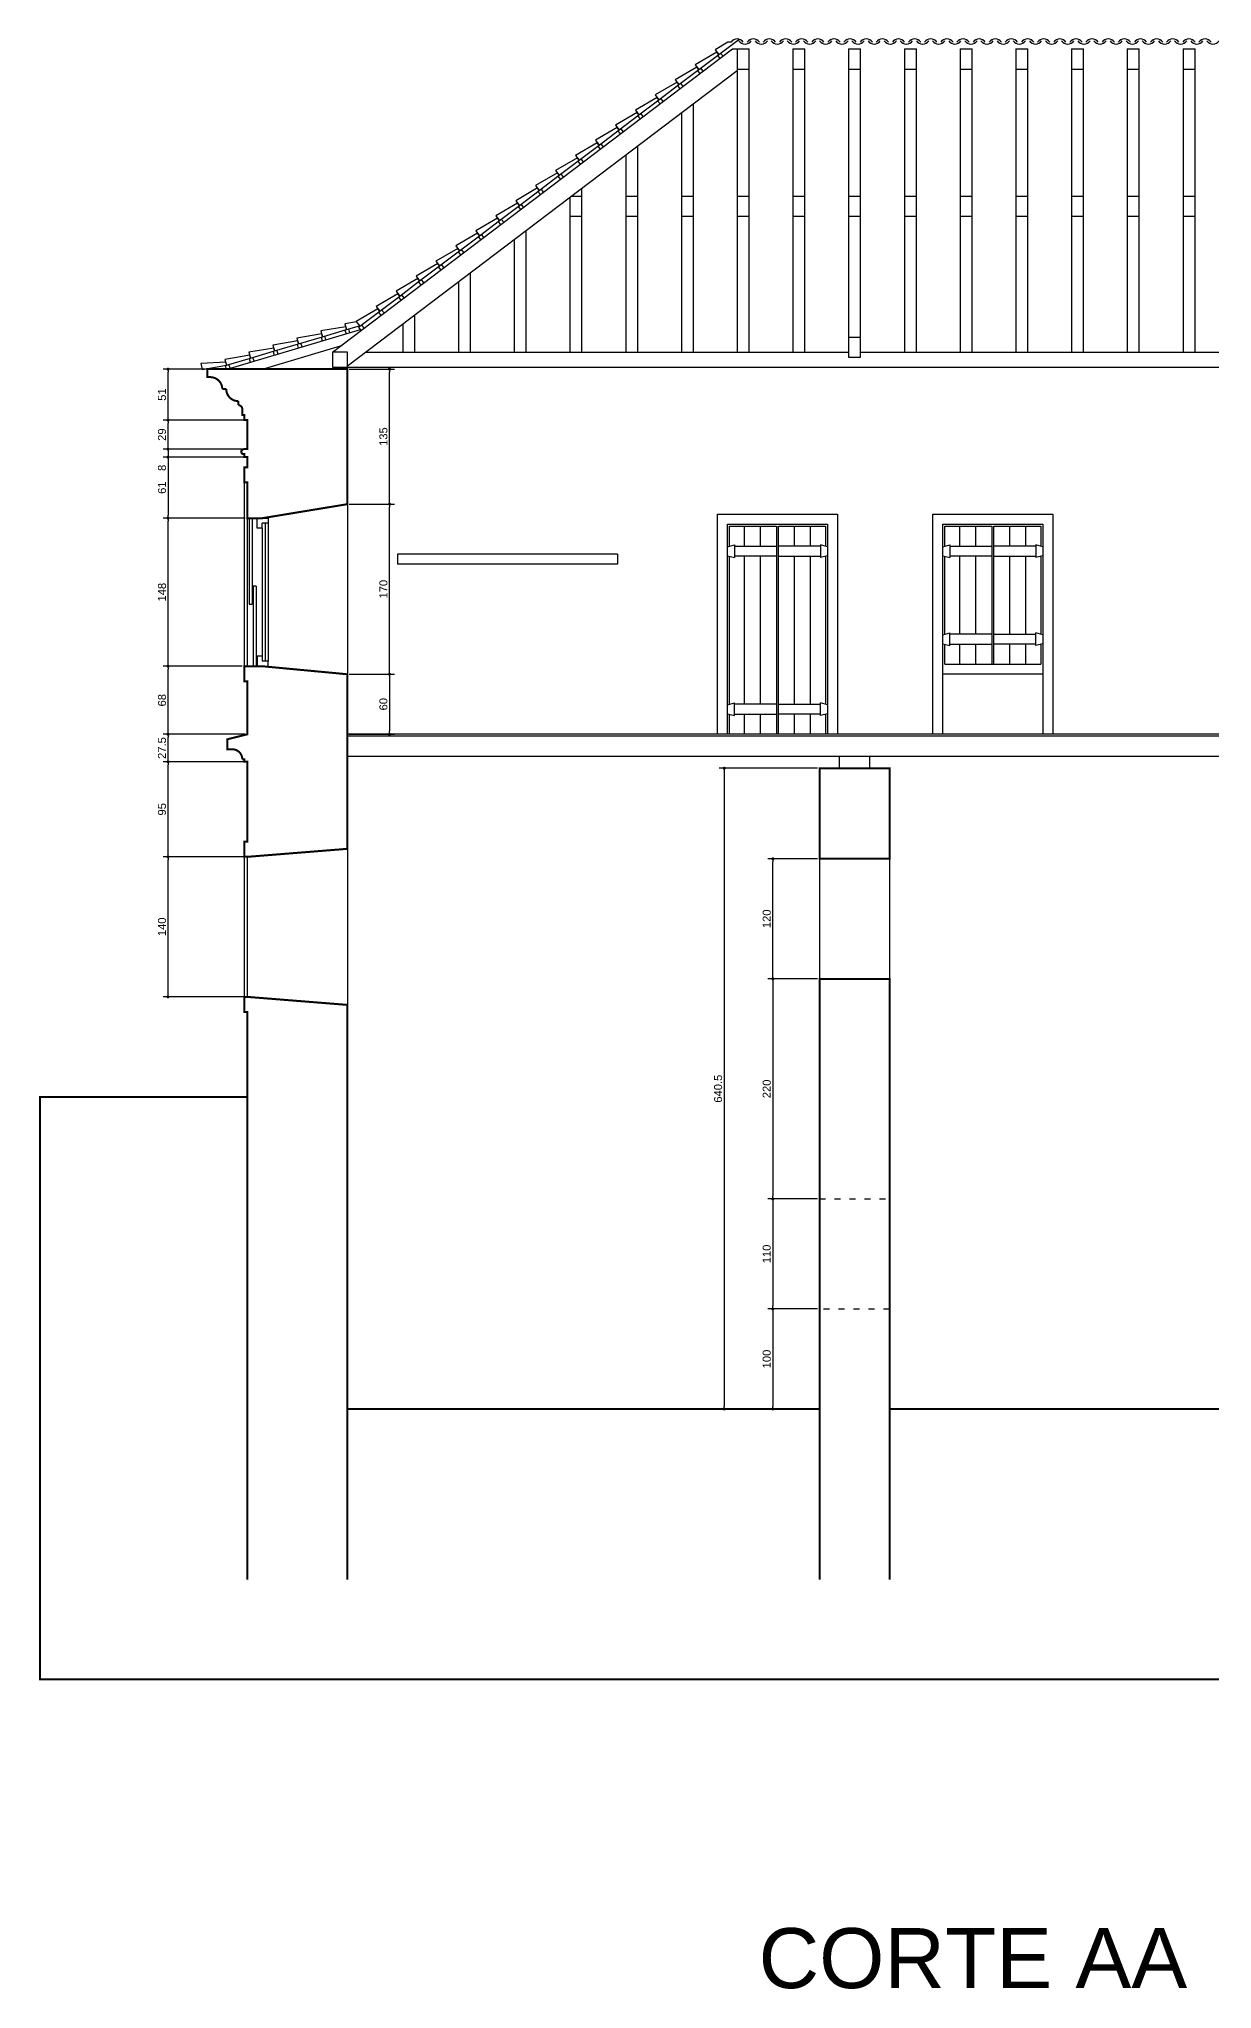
# Model space of a CAD drawing. Extents: x -6493 to 6606, y -1422 to 11651.
# Drawn here: x -6112 to -4940, y 5855 to 7804 of the extents above; entities that cross this region are included whole.
import ezdxf

# ---------------------------------------------------------------- set-up
doc = ezdxf.new("R2010")
doc.units = 0
doc.header["$PDMODE"] = 35
doc.linetypes.add('ACAD_ISO03W100', pattern=[30, 12, -18])
doc.layers.get('0').update_dxf_attribs({"linetype": 'CONTINUOUS'})
doc.layers.get('DEFPOINTS').update_dxf_attribs({"linetype": 'CONTINUOUS'})
for name, color, linetype in [('COTA', 7, 'CONTINUOUS'), ('PAREDE', 7, 'CONTINUOUS'), ('PAREDE_FINA', 7, 'CONTINUOUS')]:
    doc.layers.add(name, color=color, linetype=linetype)
doc.styles.add('TEXTO', font='ARIAL.TTF')
doc.dimstyles.new('COTA', dxfattribs={"dimtxt": 8, "dimasz": 3, "dimexe": 5, "dimexo": 2, "dimgap": 2, "dimtad": 1, "dimdec": 1, "dimdsep": 46, "dimtxsty": 'TEXTO', "dimblk1": 'DOT', "dimblk2": 'DOT', "dimsah": 1, "dimcen": 0, "dimclrd": 256, "dimclre": 256, "dimclrt": 256, "dimadec": 0, "dimazin": 0, "dimtfac": 1, "dimtdec": 4, "dimtmove": 0, "dimatfit": 3, "dimldrblk": 'DOT', "dimfxl": 1, "dimtolj": 1, "dimtzin": 0, "dimarcsym": 0})

# ---------------------------------------------------------------- blocks, each defined once
blk = doc.blocks.new('_DOT')
at = {"color": 0, "linetype": 'ByBlock'}
blk.add_line((-0.5, 0), (-1, 0), dxfattribs=at)
at = {"color": 0, "linetype": 'ByBlock', "const_width": 0.5}
blk.add_lwpolyline([(-0.25, 0, 1), (0.25, 0, 1)], format="xyb", close=True, dxfattribs=at)
blk = doc.blocks.new('*D301')
at = {"layer": 'COTA', "lineweight": -2}
for p, q in [((-5909, 7177.5), (-5988.2, 7177.5)), ((-5983.2, 7112.5), (-5983.2, 7174.5)), ((-5906, 7109.5), (-5988.2, 7109.5))]:
    blk.add_line(p, q, dxfattribs=at)
at = {"layer": 'DEFPOINTS', "color": 0}
for p in [(-5983.2, 7177.5), (-5907, 7177.5), (-5904, 7109.5)]:
    blk.add_point(p, dxfattribs=at)
at = {"layer": 'COTA', "lineweight": -2, "xscale": 3, "yscale": 3, "zscale": 3}
for p, rotation in [((-5983.2, 7177.5), 90), ((-5983.2, 7109.5), 270)]:
    blk.add_blockref('_DOT', p, dxfattribs=dict(at, rotation=rotation))
at = {"layer": 'COTA', "insert": (-5989.2, 7143.5), "char_height": 8, "attachment_point": 5, "rotation": 90, "style": 'TEXTO'}
blk.add_mtext('\\A1;68', dxfattribs=at)
blk = doc.blocks.new('*D298')
at = {"layer": 'COTA', "lineweight": -2}
for p, q in [((-5906, 6987), (-5988.2, 6987)), ((-5983.2, 6850), (-5983.2, 6984)), ((-5906, 6847), (-5988.2, 6847))]:
    blk.add_line(p, q, dxfattribs=at)
at = {"layer": 'DEFPOINTS', "color": 0}
for p in [(-5983.2, 6987), (-5904, 6987), (-5904, 6847)]:
    blk.add_point(p, dxfattribs=at)
at = {"layer": 'COTA', "lineweight": -2, "xscale": 3, "yscale": 3, "zscale": 3}
for p, rotation in [((-5983.2, 6987), 90), ((-5983.2, 6847), 270)]:
    blk.add_blockref('_DOT', p, dxfattribs=dict(at, rotation=rotation))
at = {"layer": 'COTA', "insert": (-5989.2, 6917), "char_height": 8, "attachment_point": 5, "rotation": 90, "style": 'TEXTO'}
blk.add_mtext('\\A1;140', dxfattribs=at)
blk = doc.blocks.new('*D300')
at = {"layer": 'COTA', "lineweight": -2}
for p, q in [((-5906, 7109.5), (-5988.2, 7109.5)), ((-5983.2, 7085), (-5983.2, 7106.5)), ((-5906, 7082), (-5988.2, 7082))]:
    blk.add_line(p, q, dxfattribs=at)
at = {"layer": 'DEFPOINTS', "color": 0}
for p in [(-5983.2, 7109.5), (-5904, 7109.5), (-5904, 7082)]:
    blk.add_point(p, dxfattribs=at)
at = {"layer": 'COTA', "lineweight": -2, "xscale": 3, "yscale": 3, "zscale": 3}
for p, rotation in [((-5983.2, 7109.5), 90), ((-5983.2, 7082), 270)]:
    blk.add_blockref('_DOT', p, dxfattribs=dict(at, rotation=rotation))
at = {"layer": 'COTA', "insert": (-5989.2, 7095.7), "char_height": 8, "attachment_point": 5, "rotation": 90, "style": 'TEXTO'}
blk.add_mtext('\\A1;27.5', dxfattribs=at)
blk = doc.blocks.new('*D299')
at = {"layer": 'COTA', "lineweight": -2}
for p, q in [((-5906, 7082), (-5988.2, 7082)), ((-5983.2, 6990), (-5983.2, 7079)), ((-5908, 6987), (-5988.2, 6987))]:
    blk.add_line(p, q, dxfattribs=at)
at = {"layer": 'DEFPOINTS', "color": 0}
for p in [(-5983.2, 7082), (-5904, 7082), (-5906, 6987)]:
    blk.add_point(p, dxfattribs=at)
at = {"layer": 'COTA', "lineweight": -2, "xscale": 3, "yscale": 3, "zscale": 3}
for p, rotation in [((-5983.2, 7082), 90), ((-5983.2, 6987), 270)]:
    blk.add_blockref('_DOT', p, dxfattribs=dict(at, rotation=rotation))
at = {"layer": 'COTA', "insert": (-5989.2, 7034.5), "char_height": 8, "attachment_point": 5, "rotation": 90, "style": 'TEXTO'}
blk.add_mtext('\\A1;95', dxfattribs=at)
blk = doc.blocks.new('*D303')
at = {"layer": 'COTA', "lineweight": -2}
for p, q in [((-5906, 7386.5), (-5988.2, 7386.5)), ((-5983.2, 7383.5), (-5983.2, 7328.5)), ((-5906, 7325.5), (-5988.2, 7325.5))]:
    blk.add_line(p, q, dxfattribs=at)
at = {"layer": 'DEFPOINTS', "color": 0}
for p in [(-5904, 7386.5), (-5983.2, 7325.5), (-5904, 7325.5)]:
    blk.add_point(p, dxfattribs=at)
at = {"layer": 'COTA', "lineweight": -2, "xscale": 3, "yscale": 3, "zscale": 3}
for p, rotation in [((-5983.2, 7386.5), 90), ((-5983.2, 7325.5), 270)]:
    blk.add_blockref('_DOT', p, dxfattribs=dict(at, rotation=rotation))
at = {"layer": 'COTA', "insert": (-5989.2, 7356), "char_height": 8, "attachment_point": 5, "rotation": 90, "style": 'TEXTO'}
blk.add_mtext('\\A1;61', dxfattribs=at)
blk = doc.blocks.new('*D302')
at = {"layer": 'COTA', "lineweight": -2}
for p, q in [((-5906, 7325.5), (-5988.2, 7325.5)), ((-5983.2, 7180.5), (-5983.2, 7322.5)), ((-5911, 7177.5), (-5988.2, 7177.5))]:
    blk.add_line(p, q, dxfattribs=at)
at = {"layer": 'DEFPOINTS', "color": 0}
for p in [(-5983.2, 7325.5), (-5904, 7325.5), (-5909, 7177.5)]:
    blk.add_point(p, dxfattribs=at)
at = {"layer": 'COTA', "lineweight": -2, "xscale": 3, "yscale": 3, "zscale": 3}
for p, rotation in [((-5983.2, 7325.5), 90), ((-5983.2, 7177.5), 270)]:
    blk.add_blockref('_DOT', p, dxfattribs=dict(at, rotation=rotation))
at = {"layer": 'COTA', "insert": (-5989.2, 7251.5), "char_height": 8, "attachment_point": 5, "rotation": 90, "style": 'TEXTO'}
blk.add_mtext('\\A1;148', dxfattribs=at)
blk = doc.blocks.new('*D306')
at = {"layer": 'COTA', "lineweight": -2}
for p, q in [((-5946, 7474.5), (-5988.2, 7474.5)), ((-5983.2, 7426.5), (-5983.2, 7471.5)), ((-5906, 7423.5), (-5988.2, 7423.5))]:
    blk.add_line(p, q, dxfattribs=at)
at = {"layer": 'DEFPOINTS', "color": 0}
for p in [(-5983.2, 7474.5), (-5944, 7474.5), (-5904, 7423.5)]:
    blk.add_point(p, dxfattribs=at)
at = {"layer": 'COTA', "lineweight": -2, "xscale": 3, "yscale": 3, "zscale": 3}
for p, rotation in [((-5983.2, 7474.5), 90), ((-5983.2, 7423.5), 270)]:
    blk.add_blockref('_DOT', p, dxfattribs=dict(at, rotation=rotation))
at = {"layer": 'COTA', "insert": (-5989.2, 7449), "char_height": 8, "attachment_point": 5, "rotation": 90, "style": 'TEXTO'}
blk.add_mtext('\\A1;51', dxfattribs=at)
blk = doc.blocks.new('*D305')
at = {"layer": 'COTA', "lineweight": -2}
for p, q in [((-5906, 7423.5), (-5988.2, 7423.5)), ((-5983.2, 7397.5), (-5983.2, 7420.5)), ((-5906, 7394.5), (-5988.2, 7394.5))]:
    blk.add_line(p, q, dxfattribs=at)
at = {"layer": 'DEFPOINTS', "color": 0}
for p in [(-5983.2, 7423.5), (-5904, 7423.5), (-5904, 7394.5)]:
    blk.add_point(p, dxfattribs=at)
at = {"layer": 'COTA', "lineweight": -2, "xscale": 3, "yscale": 3, "zscale": 3}
for p, rotation in [((-5983.2, 7423.5), 90), ((-5983.2, 7394.5), 270)]:
    blk.add_blockref('_DOT', p, dxfattribs=dict(at, rotation=rotation))
at = {"layer": 'COTA', "insert": (-5989.2, 7409), "char_height": 8, "attachment_point": 5, "rotation": 90, "style": 'TEXTO'}
blk.add_mtext('\\A1;29', dxfattribs=at)
blk = doc.blocks.new('*D304')
at = {"layer": 'COTA', "lineweight": -2}
for p, q in [((-5906, 7394.5), (-5988.2, 7394.5)), ((-5983.2, 7397.5), (-5983.2, 7400.5)), ((-5983.2, 7394.5), (-5983.2, 7386.5)), ((-5906, 7386.5), (-5988.2, 7386.5)), ((-5983.2, 7383.5), (-5983.2, 7371.2))]:
    blk.add_line(p, q, dxfattribs=at)
at = {"layer": 'DEFPOINTS', "color": 0}
for p in [(-5904, 7394.5), (-5983.2, 7386.5), (-5904, 7386.5)]:
    blk.add_point(p, dxfattribs=at)
at = {"layer": 'COTA', "lineweight": -2, "xscale": 3, "yscale": 3, "zscale": 3}
for p, rotation in [((-5983.2, 7394.5), 270), ((-5983.2, 7386.5), 90)]:
    blk.add_blockref('_DOT', p, dxfattribs=dict(at, rotation=rotation))
at = {"layer": 'COTA', "insert": (-5989.2, 7375.8), "char_height": 8, "attachment_point": 5, "rotation": 90, "style": 'TEXTO'}
blk.add_mtext('\\A1;8', dxfattribs=at)
blk = doc.blocks.new('*D307')
at = {"layer": 'COTA', "lineweight": -2}
for p, q in [((-5802, 7169.5), (-5756.8, 7169.5)), ((-5761.8, 7166.5), (-5761.8, 7112.5)), ((-5802, 7109.5), (-5756.8, 7109.5))]:
    blk.add_line(p, q, dxfattribs=at)
at = {"layer": 'DEFPOINTS', "color": 0}
for p in [(-5804, 7169.5), (-5804, 7109.5), (-5761.8, 7109.5)]:
    blk.add_point(p, dxfattribs=at)
at = {"layer": 'COTA', "lineweight": -2, "xscale": 3, "yscale": 3, "zscale": 3}
for p, rotation in [((-5761.8, 7169.5), 90), ((-5761.8, 7109.5), 270)]:
    blk.add_blockref('_DOT', p, dxfattribs=dict(at, rotation=rotation))
at = {"layer": 'COTA', "insert": (-5767.9, 7139.5), "char_height": 8, "attachment_point": 5, "rotation": 90, "style": 'TEXTO'}
blk.add_mtext('\\A1;60', dxfattribs=at)
blk = doc.blocks.new('*D308')
at = {"layer": 'COTA', "lineweight": -2}
for p, q in [((-5802, 7339.5), (-5756.8, 7339.5)), ((-5761.8, 7172.5), (-5761.8, 7336.5)), ((-5802, 7169.5), (-5756.8, 7169.5))]:
    blk.add_line(p, q, dxfattribs=at)
at = {"layer": 'DEFPOINTS', "color": 0}
for p in [(-5804, 7339.5), (-5761.8, 7339.5), (-5804, 7169.5)]:
    blk.add_point(p, dxfattribs=at)
at = {"layer": 'COTA', "lineweight": -2, "xscale": 3, "yscale": 3, "zscale": 3}
for p, rotation in [((-5761.8, 7339.5), 90), ((-5761.8, 7169.5), 270)]:
    blk.add_blockref('_DOT', p, dxfattribs=dict(at, rotation=rotation))
at = {"layer": 'COTA', "insert": (-5767.9, 7254.5), "char_height": 8, "attachment_point": 5, "rotation": 90, "style": 'TEXTO'}
blk.add_mtext('\\A1;170', dxfattribs=at)
blk = doc.blocks.new('*D309')
at = {"layer": 'COTA', "lineweight": -2}
for p, q in [((-5802, 7474.5), (-5756.8, 7474.5)), ((-5761.8, 7342.5), (-5761.8, 7471.5)), ((-5802, 7339.5), (-5756.8, 7339.5))]:
    blk.add_line(p, q, dxfattribs=at)
at = {"layer": 'DEFPOINTS', "color": 0}
for p in [(-5804, 7474.5), (-5761.8, 7474.5), (-5804, 7339.5)]:
    blk.add_point(p, dxfattribs=at)
at = {"layer": 'COTA', "lineweight": -2, "xscale": 3, "yscale": 3, "zscale": 3}
for p, rotation in [((-5761.8, 7474.5), 90), ((-5761.8, 7339.5), 270)]:
    blk.add_blockref('_DOT', p, dxfattribs=dict(at, rotation=rotation))
at = {"layer": 'COTA', "insert": (-5767.9, 7407), "char_height": 8, "attachment_point": 5, "rotation": 90, "style": 'TEXTO'}
blk.add_mtext('\\A1;135', dxfattribs=at)
blk = doc.blocks.new('*D310')
at = {"layer": 'COTA', "lineweight": -2}
for p, q in [((-5334, 6865), (-5383.7, 6865)), ((-5378.7, 6862), (-5378.7, 6648)), ((-5334, 6645), (-5383.7, 6645))]:
    blk.add_line(p, q, dxfattribs=at)
at = {"layer": 'DEFPOINTS', "color": 0}
for p in [(-5332, 6865), (-5378.7, 6645), (-5332, 6645)]:
    blk.add_point(p, dxfattribs=at)
at = {"layer": 'COTA', "lineweight": -2, "xscale": 3, "yscale": 3, "zscale": 3}
for p, rotation in [((-5378.7, 6865), 90), ((-5378.7, 6645), 270)]:
    blk.add_blockref('_DOT', p, dxfattribs=dict(at, rotation=rotation))
at = {"layer": 'COTA', "insert": (-5384.8, 6755), "char_height": 8, "attachment_point": 5, "rotation": 90, "style": 'TEXTO'}
blk.add_mtext('\\A1;220', dxfattribs=at)
blk = doc.blocks.new('*D311')
at = {"layer": 'COTA', "lineweight": -2}
for p, q in [((-5334, 6985), (-5383.7, 6985)), ((-5378.7, 6868), (-5378.7, 6982)), ((-5334, 6865), (-5383.7, 6865))]:
    blk.add_line(p, q, dxfattribs=at)
at = {"layer": 'DEFPOINTS', "color": 0}
for p in [(-5378.7, 6985), (-5332, 6985), (-5332, 6865)]:
    blk.add_point(p, dxfattribs=at)
at = {"layer": 'COTA', "lineweight": -2, "xscale": 3, "yscale": 3, "zscale": 3}
for p, rotation in [((-5378.7, 6985), 90), ((-5378.7, 6865), 270)]:
    blk.add_blockref('_DOT', p, dxfattribs=dict(at, rotation=rotation))
at = {"layer": 'COTA', "insert": (-5384.8, 6925), "char_height": 8, "attachment_point": 5, "rotation": 90, "style": 'TEXTO'}
blk.add_mtext('\\A1;120', dxfattribs=at)
blk = doc.blocks.new('*D312')
at = {"layer": 'COTA', "lineweight": -2}
for p, q in [((-5334, 7075.5), (-5432.3, 7075.5)), ((-5427.3, 7072.5), (-5427.3, 6438)), ((-5334, 6435), (-5432.3, 6435))]:
    blk.add_line(p, q, dxfattribs=at)
at = {"layer": 'DEFPOINTS', "color": 0}
for p in [(-5332, 7075.5), (-5427.3, 6435), (-5332, 6435)]:
    blk.add_point(p, dxfattribs=at)
at = {"layer": 'COTA', "lineweight": -2, "xscale": 3, "yscale": 3, "zscale": 3}
for p, rotation in [((-5427.3, 7075.5), 90), ((-5427.3, 6435), 270)]:
    blk.add_blockref('_DOT', p, dxfattribs=dict(at, rotation=rotation))
at = {"layer": 'COTA', "insert": (-5433.4, 6755.2), "char_height": 8, "attachment_point": 5, "rotation": 90, "style": 'TEXTO'}
blk.add_mtext('\\A1;640.5', dxfattribs=at)
blk = doc.blocks.new('*D332')
at = {"layer": 'COTA', "lineweight": -2}
for p, q in [((-5334, 6645), (-5383.7, 6645)), ((-5378.7, 6642), (-5378.7, 6538)), ((-5334, 6535), (-5383.7, 6535))]:
    blk.add_line(p, q, dxfattribs=at)
at = {"layer": 'DEFPOINTS', "color": 0}
for p in [(-5332, 6645), (-5378.7, 6535), (-5332, 6535)]:
    blk.add_point(p, dxfattribs=at)
at = {"layer": 'COTA', "lineweight": -2, "xscale": 3, "yscale": 3, "zscale": 3}
for p, rotation in [((-5378.7, 6645), 90), ((-5378.7, 6535), 270)]:
    blk.add_blockref('_DOT', p, dxfattribs=dict(at, rotation=rotation))
at = {"layer": 'COTA', "insert": (-5384.8, 6590), "char_height": 8, "attachment_point": 5, "rotation": 90, "style": 'TEXTO'}
blk.add_mtext('\\A1;110', dxfattribs=at)
blk = doc.blocks.new('*D333')
at = {"layer": 'COTA', "lineweight": -2}
for p, q in [((-5334, 6535), (-5383.7, 6535)), ((-5378.7, 6532), (-5378.7, 6438)), ((-5336, 6435), (-5383.7, 6435))]:
    blk.add_line(p, q, dxfattribs=at)
at = {"layer": 'DEFPOINTS', "color": 0}
for p in [(-5332, 6535), (-5378.7, 6435), (-5334, 6435)]:
    blk.add_point(p, dxfattribs=at)
at = {"layer": 'COTA', "lineweight": -2, "xscale": 3, "yscale": 3, "zscale": 3}
for p, rotation in [((-5378.7, 6535), 90), ((-5378.7, 6435), 270)]:
    blk.add_blockref('_DOT', p, dxfattribs=dict(at, rotation=rotation))
at = {"layer": 'COTA', "insert": (-5384.8, 6485), "char_height": 8, "attachment_point": 5, "rotation": 90, "style": 'TEXTO'}
blk.add_mtext('\\A1;100', dxfattribs=at)

msp = doc.modelspace()

# ---------------------------------------------------------------- linework, layer by layer
at = {"layer": 'PAREDE', "const_width": 2}
for points in [[(-5906.97, 7361.47), (-5903.97, 7361.47), (-5903.97, 7325.47), (-5888.97, 7325.47), (-5803.97, 7339.47), (-5803.97, 7474.47), (-5903.97, 7474.47), (-5943.97, 7474.47), (-5943.97, 7466.47), (-5940.97, 7466.47, -0.4142136), (-5928.97, 7454.47), (-5924.97, 7454.47, 0.4142136), (-5912.97, 7442.47), (-5912.97, 7438.47, -0.4142136), (-5908.97, 7434.47), (-5908.97, 7428.47), (-5906.97, 7428.47), (-5906.97, 7423.47), (-5903.97, 7423.47), (-5903.97, 7394.47), (-5907.47, 7394.47, 1), (-5907.47, 7389.47), (-5906.97, 7389.47), (-5906.97, 7386.47), (-5903.97, 7386.47), (-5903.97, 7376.47), (-5906.97, 7376.47)], [(-5803.97, 6994.97), (-5803.97, 7169.47), (-5888.97, 7177.47), (-5906.97, 7177.47), (-5906.97, 7162.47), (-5903.97, 7162.47), (-5903.97, 7109.47), (-5923.97, 7104.47), (-5923.97, 7094.47), (-5918.97, 7094.47, -0.4142136), (-5908.97, 7084.47), (-5906.97, 7084.47), (-5906.97, 7081.97), (-5903.97, 7081.97), (-5903.97, 7001.97), (-5906.97, 7001.97), (-5906.97, 6986.97), (-5903.97, 6986.97)]]:
    msp.add_lwpolyline(points, format="xyb", close=True, dxfattribs=at)
msp.add_lwpolyline([(-5331.97, 6984.97), (-5331.97, 7075.47), (-5261.97, 7075.47), (-5261.97, 6984.97)], close=True, dxfattribs=at)
for points in [[(-5331.97, 6264.47), (-5331.97, 6864.97), (-5261.97, 6864.97), (-5261.97, 6264.47)], [(-5903.97, 6264.47), (-5903.97, 6831.97), (-5906.97, 6831.97), (-5906.97, 6846.97), (-5903.97, 6846.97), (-5803.97, 6838.97), (-5803.97, 6264.47)], [(-5331.97, 6434.97), (-5803.97, 6434.97)], [(-2511.97, 6412.97), (-3590.97, 6412.97), (-3590.97, 6425.47), (-4704.97, 6425.47), (-4704.97, 6434.97), (-5261.97, 6434.97)]]:
    msp.add_lwpolyline(points, dxfattribs=at)
at = {"layer": 'PAREDE'}
msp.add_lwpolyline([(-5903.97, 6746.97, 2, 2, 0), (-6111.14, 6746.97, 2, 2, 0), (-6111.14, 6164.94, 2, 2, 0), (-4818.97, 6164.94, 2, 2, 0), (1138.25, 6164.94, 2, 2, 0), (1138.25, 6550.55, 2, 2, 0), (1020.03, 6550.55, 0, 0, 0)], format="xyseb", dxfattribs=at)
at = {"layer": 'PAREDE_FINA'}
for points in [[(-5436.41, 7793.8), (-5432.79, 7789.02), (-5412.86, 7804.11), (-5413.03, 7804.34)], [(-5423.61, 7801.28), (-5436.41, 7793.8)], [(-5420.52, 7801.28), (-5423.61, 7801.28)], [(-5818.97, 7491.47), (-5418.97, 7794.47)], [(-5456.34, 7778.7), (-5452.71, 7773.92), (-5432.79, 7789.02), (-5434.6, 7791.41), (-5456.34, 7778.7)], [(-5434.08, 7788.03), (-5431.67, 7784.84)], [(-5428.48, 7787.26), (-5430.89, 7790.45)], [(-5418.97, 7794.47), (-5414.37, 7794.47)], [(-5414.37, 7794.47), (-5414.37, 7491.47)], [(-5414.37, 7794.47), (-5402.37, 7794.47)], [(-5402.37, 7491.47), (-5402.37, 7794.47)], [(-5358.67, 7794.47), (-5358.67, 7491.47)], [(-5358.67, 7794.47), (-5346.67, 7794.47)], [(-5346.67, 7491.47), (-5346.67, 7794.47)], [(-5302.97, 7794.47), (-5290.97, 7794.47)], [(-5302.97, 7794.47), (-5302.97, 7486.47)], [(-5290.97, 7486.47), (-5290.97, 7794.47)], [(-5247.27, 7794.47), (-5247.27, 7491.47)], [(-5247.27, 7794.47), (-5235.27, 7794.47)], [(-5235.27, 7491.47), (-5235.27, 7794.47)], [(-5191.57, 7794.47), (-5191.57, 7491.47)], [(-5191.57, 7794.47), (-5179.57, 7794.47)], [(-5179.57, 7491.47), (-5179.57, 7794.47)], [(-5135.87, 7794.47), (-5135.87, 7491.47)], [(-5135.87, 7794.47), (-5123.87, 7794.47)], [(-5123.87, 7491.47), (-5123.87, 7794.47)], [(-5080.17, 7794.47), (-5080.17, 7491.47)], [(-5080.17, 7794.47), (-5068.17, 7794.47)], [(-5068.17, 7491.47), (-5068.17, 7794.47)], [(-5024.47, 7794.47), (-5024.47, 7491.47)], [(-5024.47, 7794.47), (-5012.47, 7794.47)], [(-5012.47, 7491.47), (-5012.47, 7794.47)], [(-4968.77, 7794.47), (-4968.77, 7491.47)], [(-4968.77, 7794.47), (-4956.77, 7794.47)], [(-4956.77, 7491.47), (-4956.77, 7794.47)], [(-5803.97, 7477.74), (-5414.37, 7772.86)], [(-5496.19, 7748.51), (-5492.57, 7743.73), (-5472.64, 7758.82), (-5474.45, 7761.22), (-5496.19, 7748.51)], [(-5476.26, 7763.61), (-5472.64, 7758.82), (-5452.71, 7773.92), (-5454.52, 7776.31), (-5476.26, 7763.61)], [(-5468.34, 7757.07), (-5470.75, 7760.26)], [(-5454.01, 7772.94), (-5451.6, 7769.75)], [(-5448.41, 7772.16), (-5450.82, 7775.35)], [(-5414.37, 7774.47), (-5402.37, 7774.47)], [(-5358.67, 7774.47), (-5346.67, 7774.47)], [(-5302.97, 7774.47), (-5290.97, 7774.47)], [(-5247.27, 7774.47), (-5235.27, 7774.47)], [(-5191.57, 7774.47), (-5179.57, 7774.47)], [(-5135.87, 7774.47), (-5123.87, 7774.47)], [(-5080.17, 7774.47), (-5068.17, 7774.47)], [(-5024.47, 7774.47), (-5012.47, 7774.47)], [(-4968.77, 7774.47), (-4956.77, 7774.47)], [(-5516.12, 7733.42), (-5512.5, 7728.63), (-5492.57, 7743.73), (-5494.38, 7746.12), (-5516.12, 7733.42)], [(-5493.87, 7742.75), (-5491.45, 7739.56)], [(-5488.26, 7741.97), (-5490.68, 7745.16)], [(-5473.94, 7757.84), (-5471.52, 7754.65)], [(-5458.07, 7491.47), (-5458.07, 7739.76)], [(-5536.05, 7718.32), (-5532.43, 7713.54), (-5512.5, 7728.63), (-5514.31, 7731.02), (-5536.05, 7718.32)], [(-5513.8, 7727.65), (-5511.38, 7724.46)], [(-5508.19, 7726.88), (-5510.61, 7730.07)], [(-5470.07, 7730.67), (-5470.07, 7491.47)], [(-5575.9, 7688.13), (-5572.28, 7683.35), (-5552.35, 7698.44), (-5554.17, 7700.83), (-5575.9, 7688.13)], [(-5555.98, 7703.23), (-5552.35, 7698.44), (-5532.43, 7713.54), (-5534.24, 7715.93), (-5555.98, 7703.23)], [(-5548.05, 7696.69), (-5550.46, 7699.87)], [(-5533.72, 7712.55), (-5531.31, 7709.37)], [(-5528.12, 7711.78), (-5530.53, 7714.97)], [(-5595.83, 7673.03), (-5592.21, 7668.25), (-5572.28, 7683.35), (-5574.09, 7685.74), (-5595.83, 7673.03)], [(-5573.58, 7682.36), (-5571.16, 7679.18)], [(-5567.98, 7681.59), (-5570.39, 7684.78)], [(-5553.65, 7697.46), (-5551.24, 7694.27)], [(-5525.77, 7688.47), (-5525.77, 7491.47)], [(-5513.77, 7491.47), (-5513.77, 7697.56)], [(-5615.76, 7657.94), (-5612.14, 7653.16), (-5592.21, 7668.25), (-5594.02, 7670.64), (-5615.76, 7657.94)], [(-5593.51, 7667.27), (-5591.09, 7664.08)], [(-5587.9, 7666.5), (-5590.32, 7669.68)], [(-5635.69, 7642.84), (-5632.07, 7638.06), (-5612.14, 7653.16), (-5613.95, 7655.55), (-5635.69, 7642.84)], [(-5613.44, 7652.17), (-5611.02, 7648.98)], [(-5607.83, 7651.4), (-5610.25, 7654.59)], [(-5581.47, 7646.28), (-5581.47, 7491.47)], [(-5569.47, 7646.97), (-5580.56, 7646.97)], [(-5569.47, 7491.47), (-5569.47, 7655.37)], [(-5513.77, 7646.97), (-5525.77, 7646.97)], [(-5458.07, 7646.97), (-5470.07, 7646.97)], [(-5402.37, 7646.97), (-5414.37, 7646.97)], [(-5346.67, 7646.97), (-5358.67, 7646.97)], [(-5290.97, 7646.97), (-5302.97, 7646.97)], [(-5235.27, 7646.97), (-5247.27, 7646.97)], [(-5179.57, 7646.97), (-5191.57, 7646.97)], [(-5123.87, 7646.97), (-5135.87, 7646.97)], [(-5068.17, 7646.97), (-5080.17, 7646.97)], [(-5012.47, 7646.97), (-5024.47, 7646.97)], [(-4956.77, 7646.97), (-4968.77, 7646.97)], [(-5675.54, 7612.65), (-5671.92, 7607.87), (-5651.99, 7622.96), (-5653.81, 7625.36), (-5675.54, 7612.65)], [(-5655.62, 7627.75), (-5651.99, 7622.96), (-5632.07, 7638.06), (-5633.88, 7640.45), (-5655.62, 7627.75)], [(-5653.29, 7621.98), (-5650.88, 7618.79)], [(-5647.69, 7621.21), (-5650.1, 7624.4)], [(-5633.36, 7637.08), (-5630.95, 7633.89)], [(-5627.76, 7636.3), (-5630.17, 7639.49)], [(-5569.47, 7626.97), (-5581.47, 7626.97)], [(-5513.77, 7626.97), (-5525.77, 7626.97)], [(-5458.07, 7626.97), (-5470.07, 7626.97)], [(-5402.37, 7626.97), (-5414.37, 7626.97)], [(-5346.67, 7626.97), (-5358.67, 7626.97)], [(-5290.97, 7626.97), (-5302.97, 7626.97)], [(-5235.27, 7626.97), (-5247.27, 7626.97)], [(-5179.57, 7626.97), (-5191.57, 7626.97)], [(-5123.87, 7626.97), (-5135.87, 7626.97)], [(-5068.17, 7626.97), (-5080.17, 7626.97)], [(-5012.47, 7626.97), (-5024.47, 7626.97)], [(-4956.77, 7626.97), (-4968.77, 7626.97)], [(-5695.47, 7597.56), (-5691.85, 7592.77), (-5671.92, 7607.87), (-5673.73, 7610.26), (-5695.47, 7597.56)], [(-5673.22, 7606.89), (-5670.8, 7603.7)], [(-5667.62, 7606.11), (-5670.03, 7609.3)], [(-5637.17, 7604.09), (-5637.17, 7491.47)], [(-5625.17, 7491.47), (-5625.17, 7613.18)], [(-5715.4, 7582.46), (-5711.78, 7577.68), (-5691.85, 7592.77), (-5693.66, 7595.17), (-5715.4, 7582.46)], [(-5693.15, 7591.79), (-5690.73, 7588.6)], [(-5687.54, 7591.02), (-5689.96, 7594.21)], [(-5755.26, 7552.27), (-5751.63, 7547.49), (-5731.71, 7562.58), (-5733.52, 7564.97), (-5755.26, 7552.27)], [(-5735.33, 7567.37), (-5731.71, 7562.58), (-5711.78, 7577.68), (-5713.59, 7580.07), (-5735.33, 7567.37)], [(-5727.4, 7560.83), (-5729.82, 7564.02)], [(-5713.08, 7576.7), (-5710.66, 7573.51)], [(-5707.47, 7575.92), (-5709.89, 7579.11)], [(-5680.87, 7491.47), (-5680.87, 7570.99)], [(-5775.18, 7537.17), (-5771.56, 7532.39), (-5751.63, 7547.49), (-5753.45, 7549.88), (-5775.18, 7537.17)], [(-5752.93, 7546.5), (-5750.52, 7543.32)], [(-5747.33, 7545.73), (-5749.74, 7548.92)], [(-5733, 7561.6), (-5730.59, 7558.41)], [(-5692.87, 7561.9), (-5692.87, 7491.47)], [(-5795.11, 7522.08), (-5791.49, 7517.3), (-5771.56, 7532.39), (-5773.37, 7534.78), (-5795.11, 7522.08)], [(-5772.86, 7531.41), (-5770.44, 7528.22)], [(-5767.26, 7530.64), (-5769.67, 7533.82)], [(-5736.57, 7491.47), (-5736.57, 7528.79)], [(-5923.97, 7474.47), (-5790.99, 7513.95)], [(-5854.4, 7505.55), (-5852.69, 7499.8), (-5828.73, 7506.92), (-5829.58, 7509.79), (-5854.4, 7505.55)], [(-5830.43, 7512.67), (-5828.73, 7506.92), (-5804.76, 7514.03), (-5805.61, 7516.91), (-5830.43, 7512.67)], [(-5830.29, 7506.45), (-5829.15, 7502.62)], [(-5825.31, 7503.76), (-5826.45, 7507.59)], [(-5794.87, 7521.76), (-5806.47, 7519.78)], [(-5806.47, 7519.78), (-5804.76, 7514.03), (-5791.91, 7517.85)], [(-5806.32, 7513.57), (-5805.18, 7509.73)], [(-5801.35, 7510.87), (-5802.49, 7514.71)], [(-5791.49, 7517.3), (-5792.79, 7516.31)], [(-5792.79, 7516.31), (-5790.37, 7513.13)], [(-5787.18, 7515.54), (-5789.6, 7518.73)], [(-5748.57, 7519.7), (-5748.57, 7491.47)], [(-5302.97, 7506.47), (-5290.97, 7506.47)], [(-5926.3, 7484.2), (-5924.59, 7478.45), (-5900.62, 7485.57), (-5901.48, 7488.44), (-5926.3, 7484.2)], [(-5902.33, 7491.32), (-5900.62, 7485.57), (-5876.66, 7492.68), (-5877.51, 7495.56), (-5902.33, 7491.32)], [(-5902.18, 7485.11), (-5901.05, 7481.27)], [(-5897.21, 7482.41), (-5898.35, 7486.24)], [(-5888.83, 7474.47), (-5810.84, 7497.62)], [(-5878.37, 7498.44), (-5876.66, 7492.68), (-5852.69, 7499.8), (-5853.55, 7502.68), (-5878.37, 7498.44)], [(-5878.22, 7492.22), (-5877.08, 7488.39)], [(-5873.25, 7489.53), (-5874.38, 7493.36)], [(-5854.25, 7499.34), (-5853.11, 7495.5)], [(-5849.28, 7496.64), (-5850.42, 7500.48)], [(-5785.84, 7491.47), (-5302.97, 7491.47)], [(-5302.97, 7486.47), (-5290.97, 7486.47)], [(-5290.97, 7491.47), (-4745.97, 7491.47)], [(-5925.46, 7481.39), (-5950.25, 7480.06)], [(-5950.25, 7480.06), (-5949.22, 7474.15), (-5924.59, 7478.45)], [(-5926.15, 7477.99), (-5925.01, 7474.16)], [(-5921.18, 7475.29), (-5922.32, 7479.13)], [(-5803.97, 7476.47), (-2511.97, 7476.47)], [(-5803.97, 7474.47), (-5803.97, 7476.47)], [(-5906.97, 7361.47), (-5906.97, 7177.47)], [(-5803.97, 7339.47), (-5803.97, 7169.47)], [(-5433.97, 7109.47), (-5433.97, 7329.47), (-5313.97, 7329.47), (-5313.97, 7109.47)], [(-5218.97, 7109.47), (-5218.97, 7329.47), (-5098.97, 7329.47), (-5098.97, 7109.47)], [(-5903.97, 7325.47), (-5903.97, 7177.47)], [(-5901.97, 7325.47), (-5901.97, 7239.47)], [(-5898.97, 7325.47), (-5898.97, 7239.47)], [(-5893.97, 7315.47), (-5893.97, 7325.47)], [(-5888.97, 7315.47), (-5893.97, 7315.47)], [(-5888.97, 7325.47), (-5882.97, 7325.47)], [(-5882.97, 7325.47), (-5888.97, 7325.47)], [(-5888.97, 7315.47), (-5888.97, 7320.47)], [(-5882.97, 7320.47), (-5888.97, 7320.47)], [(-5888.97, 7315.47), (-5888.97, 7187.47)], [(-5885.97, 7320.47), (-5885.97, 7182.47)], [(-5882.97, 7325.47), (-5882.97, 7320.47)], [(-5882.97, 7320.47), (-5882.97, 7182.47)], [(-5423.97, 7109.47), (-5423.97, 7319.47), (-5323.97, 7319.47), (-5323.97, 7109.47)], [(-5421.97, 7297.47), (-5421.97, 7317.47), (-5374.97, 7317.47)], [(-5406.97, 7297.47), (-5406.97, 7317.47)], [(-5390.97, 7297.47), (-5390.97, 7317.47)], [(-5374.97, 7317.47), (-5374.97, 7109.47)], [(-5372.97, 7109.47), (-5372.97, 7317.47)], [(-5372.97, 7317.47), (-5325.97, 7317.47), (-5325.97, 7297.47)], [(-5356.97, 7297.47), (-5356.97, 7317.47)], [(-5340.97, 7297.47), (-5340.97, 7317.47)], [(-5208.97, 7109.47), (-5208.97, 7319.47), (-5108.97, 7319.47), (-5108.97, 7109.47)], [(-5206.97, 7297.47), (-5206.97, 7317.47), (-5159.97, 7317.47)], [(-5191.97, 7297.47), (-5191.97, 7317.47)], [(-5175.97, 7297.47), (-5175.97, 7317.47)], [(-5159.97, 7317.47), (-5159.97, 7179.47)], [(-5157.97, 7179.47), (-5157.97, 7317.47)], [(-5157.97, 7317.47), (-5110.97, 7317.47), (-5110.97, 7297.47)], [(-5141.97, 7297.47), (-5141.97, 7317.47)], [(-5125.97, 7297.47), (-5125.97, 7317.47)], [(-5423.97, 7296.94), (-5416.97, 7298.77)], [(-5416.97, 7298.77), (-5416.97, 7286.16)], [(-5416.97, 7297.47), (-5374.97, 7297.47)], [(-5330.97, 7297.47), (-5372.97, 7297.47)], [(-5330.97, 7298.77), (-5330.97, 7286.16)], [(-5323.97, 7296.94), (-5330.97, 7298.77)], [(-5208.97, 7296.94), (-5201.97, 7298.77)], [(-5201.97, 7298.77), (-5201.97, 7286.16)], [(-5201.97, 7297.47), (-5159.97, 7297.47)], [(-5115.97, 7297.47), (-5157.97, 7297.47)], [(-5115.97, 7298.77), (-5115.97, 7286.16)], [(-5108.97, 7296.94), (-5115.97, 7298.77)], [(-5753.97, 7289.47), (-5753.97, 7279.47)], [(-5533.97, 7289.47), (-5753.97, 7289.47)], [(-5533.97, 7279.47), (-5753.97, 7279.47)], [(-5533.97, 7289.47), (-5533.97, 7279.47)], [(-5423.97, 7287.99), (-5416.97, 7286.16)], [(-5421.97, 7139.47), (-5421.97, 7287.47)], [(-5374.97, 7287.47), (-5416.97, 7287.47)], [(-5406.97, 7139.47), (-5406.97, 7287.47)], [(-5390.97, 7139.47), (-5390.97, 7287.47)], [(-5372.97, 7287.47), (-5330.97, 7287.47)], [(-5356.97, 7139.47), (-5356.97, 7287.47)], [(-5340.97, 7139.47), (-5340.97, 7287.47)], [(-5323.97, 7287.99), (-5330.97, 7286.16)], [(-5325.97, 7287.47), (-5325.97, 7139.47)], [(-5208.97, 7287.99), (-5201.97, 7286.16)], [(-5206.97, 7209.47), (-5206.97, 7287.47)], [(-5159.97, 7287.47), (-5201.97, 7287.47)], [(-5191.97, 7209.47), (-5191.97, 7287.47)], [(-5175.97, 7209.47), (-5175.97, 7287.47)], [(-5157.97, 7287.47), (-5115.97, 7287.47)], [(-5141.97, 7209.47), (-5141.97, 7287.47)], [(-5125.97, 7209.47), (-5125.97, 7287.47)], [(-5108.97, 7287.99), (-5115.97, 7286.16)], [(-5110.97, 7287.47), (-5110.97, 7209.47)], [(-5894.97, 7257.47), (-5897.97, 7257.47)], [(-5897.97, 7257.47), (-5897.97, 7177.47)], [(-5894.97, 7257.47), (-5894.97, 7177.47)], [(-5901.97, 7239.47), (-5898.97, 7239.47)], [(-5208.97, 7208.94), (-5201.97, 7210.77)], [(-5208.97, 7199.99), (-5201.97, 7198.16)], [(-5206.97, 7179.47), (-5206.97, 7199.47)], [(-5201.97, 7198.16), (-5201.97, 7210.77)], [(-5159.97, 7209.47), (-5201.97, 7209.47)], [(-5201.97, 7199.47), (-5159.97, 7199.47)], [(-5191.97, 7179.47), (-5191.97, 7199.47)], [(-5175.97, 7179.47), (-5175.97, 7199.47)], [(-5157.97, 7209.47), (-5115.97, 7209.47)], [(-5115.97, 7199.47), (-5157.97, 7199.47)], [(-5141.97, 7179.47), (-5141.97, 7199.47)], [(-5125.97, 7179.47), (-5125.97, 7199.47)], [(-5108.97, 7208.94), (-5115.97, 7210.77)], [(-5115.97, 7198.16), (-5115.97, 7210.77)], [(-5108.97, 7199.99), (-5115.97, 7198.16)], [(-5110.97, 7199.47), (-5110.97, 7179.47)], [(-5888.97, 7187.47), (-5893.97, 7187.47)], [(-5893.97, 7187.47), (-5893.97, 7177.47)], [(-5888.97, 7187.47), (-5888.97, 7182.47)], [(-5882.97, 7182.47), (-5888.97, 7182.47)], [(-5888.97, 7177.47), (-5882.97, 7177.47), (-5882.97, 7182.47)], [(-5888.97, 7177.47), (-5882.97, 7177.47)], [(-5206.97, 7179.47), (-5110.97, 7179.47)], [(-5108.97, 7169.47), (-5208.97, 7169.47)], [(-5423.97, 7138.94), (-5416.97, 7140.77)], [(-5416.97, 7128.16), (-5416.97, 7140.77)], [(-5374.97, 7139.47), (-5416.97, 7139.47)], [(-5372.97, 7139.47), (-5330.97, 7139.47)], [(-5323.97, 7138.94), (-5330.97, 7140.77)], [(-5330.97, 7128.16), (-5330.97, 7140.77)], [(-5423.97, 7129.99), (-5416.97, 7128.16)], [(-5421.97, 7109.47), (-5421.97, 7129.47)], [(-5416.97, 7129.47), (-5374.97, 7129.47)], [(-5406.97, 7109.47), (-5406.97, 7129.47)], [(-5390.97, 7109.47), (-5390.97, 7129.47)], [(-5330.97, 7129.47), (-5372.97, 7129.47)], [(-5356.97, 7109.47), (-5356.97, 7129.47)], [(-5340.97, 7109.47), (-5340.97, 7129.47)], [(-5323.97, 7129.99), (-5330.97, 7128.16)], [(-5325.97, 7129.47), (-5325.97, 7109.47)], [(-2511.97, 7109.47), (-5803.97, 7109.47)], [(-2511.97, 7107.47), (-5803.97, 7107.47)], [(-5803.97, 7087.47), (-2511.97, 7087.47)], [(-5311.97, 7075.47), (-5311.97, 7087.47)], [(-5281.97, 7087.47), (-5281.97, 7075.47)], [(-5906.97, 6986.97), (-5906.97, 6846.97)], [(-5903.97, 6986.97), (-5903.97, 6846.97)], [(-5803.97, 6994.97), (-5803.97, 6838.97)], [(-5331.97, 6984.97), (-5331.97, 6864.97)], [(-5261.97, 6984.97), (-5261.97, 6864.97)]]:
    msp.add_lwpolyline(points, dxfattribs=at)
msp.add_lwpolyline([(-5803.97, 7476.47), (-5803.97, 7491.47), (-5818.97, 7491.47), (-5818.97, 7476.47)], close=True, dxfattribs=at)
at = {"layer": 'PAREDE_FINA', "linetype": 'ACAD_ISO03W100', "ltscale": 0.5}
for points in [[(-5331.97, 6644.97), (-5261.97, 6644.97)], [(-5261.97, 6534.97), (-5331.97, 6534.97)]]:
    msp.add_lwpolyline(points, dxfattribs=at)
at = {"layer": 'PAREDE_FINA'}
for centre, start, end in [((-5414.38, 7796.97), 35.09066, 144.90934), ((-5406.46, 7806.81), 215.09066, 324.90934), ((-5398.25, 7796.97), 35.09066, 144.90934), ((-5390.33, 7806.81), 215.09066, 324.90934), ((-5382.13, 7796.97), 35.09066, 144.90934), ((-5374.21, 7806.81), 215.09066, 324.90934), ((-5366, 7796.97), 35.09066, 144.90934), ((-5358.09, 7806.81), 215.09066, 324.90934), ((-5349.88, 7796.97), 35.09066, 144.90934), ((-5341.96, 7806.81), 215.09066, 324.90934), ((-5333.76, 7796.97), 35.09066, 144.90934), ((-5325.84, 7806.81), 215.09066, 324.90934), ((-5317.63, 7796.97), 35.09066, 144.90934), ((-5309.71, 7806.81), 215.09066, 324.90934), ((-5301.51, 7796.97), 35.09066, 144.90934), ((-5293.59, 7806.81), 215.09066, 324.90934), ((-5285.38, 7796.97), 35.09066, 144.90934), ((-5277.46, 7806.81), 215.09066, 324.90934), ((-5269.26, 7796.97), 35.09066, 144.90934), ((-5261.34, 7806.81), 215.09066, 324.90934), ((-5253.13, 7796.97), 35.09066, 144.90934), ((-5245.21, 7806.81), 215.09066, 324.90934), ((-5237.01, 7796.97), 35.09066, 144.90934), ((-5229.09, 7806.81), 215.09066, 324.90934), ((-5220.88, 7796.97), 35.09066, 144.90934), ((-5212.96, 7806.81), 215.09066, 324.90934), ((-5204.76, 7796.97), 35.09066, 144.90934), ((-5196.84, 7806.81), 215.09066, 324.90934), ((-5188.64, 7796.97), 35.09066, 144.90934), ((-5180.72, 7806.81), 215.09066, 324.90934), ((-5172.51, 7796.97), 35.09066, 144.90934), ((-5164.59, 7806.81), 215.09066, 324.90934), ((-5156.39, 7796.97), 35.09066, 144.90934), ((-5148.47, 7806.81), 215.09066, 324.90934), ((-5140.26, 7796.97), 35.09066, 144.90934), ((-5132.34, 7806.81), 215.09066, 324.90934), ((-5124.14, 7796.97), 35.09066, 144.90934), ((-5116.22, 7806.81), 215.09066, 324.90934), ((-5108.01, 7796.97), 35.09066, 144.90934), ((-5100.09, 7806.81), 215.09066, 324.90934), ((-5091.89, 7796.97), 35.09066, 144.90934), ((-5083.97, 7806.81), 215.09066, 324.90934), ((-5075.76, 7796.97), 35.09066, 144.90934), ((-5067.84, 7806.81), 215.09066, 324.90934), ((-5059.64, 7796.97), 35.09066, 144.90934), ((-5051.72, 7806.81), 215.09066, 324.90934), ((-5043.51, 7796.97), 35.09066, 144.90934), ((-5035.59, 7806.81), 215.09066, 324.90934), ((-5027.39, 7796.97), 35.09066, 144.90934), ((-5019.47, 7806.81), 215.09066, 324.90934), ((-5011.27, 7796.97), 35.09066, 144.90934), ((-5003.35, 7806.81), 215.09066, 324.90934), ((-4995.14, 7796.97), 35.09066, 144.90934), ((-4987.22, 7806.81), 215.09066, 324.90934), ((-4979.02, 7796.97), 35.09066, 144.90934), ((-4971.1, 7806.81), 215.09066, 324.90934), ((-4962.89, 7796.97), 35.09066, 144.90934), ((-4954.97, 7806.81), 215.09066, 324.90934), ((-4946.77, 7796.97), 35.09066, 144.90934), ((-4938.85, 7806.81), 215.09066, 324.90934)]:
    msp.add_arc(centre, 7.5, start, end, dxfattribs=at)

# ---------------------------------------------------------------- texts
at = {"layer": 'PAREDE_FINA', "style": 'TEXTO'}
msp.add_text('CORTE AA', height=60, dxfattribs=at).set_placement((-5392.93, 5856.11))

# ---------------------------------------------------------------- dimensions: what is measured, and where the dimension line sits
at = {"layer": 'COTA'}
for base, p1, p2, picture, middle in [((-5983.15, 7474.47), (-5903.97, 7423.47), (-5943.97, 7474.47), '*D306', (-5989.24, 7448.97)), ((-5761.81, 7474.47), (-5803.97, 7339.47), (-5803.97, 7474.47), '*D309', (-5767.89, 7406.97)), ((-5983.15, 7423.47), (-5903.97, 7394.47), (-5903.97, 7423.47), '*D305', (-5989.24, 7408.97)), ((-5983.15, 7386.47), (-5903.97, 7394.47), (-5903.97, 7386.47), '*D304', (-5989.24, 7375.83)), ((-5983.15, 7325.47), (-5903.97, 7386.47), (-5903.97, 7325.47), '*D303', (-5989.24, 7355.97)), ((-5761.81, 7339.47), (-5803.97, 7169.47), (-5803.97, 7339.47), '*D308', (-5767.89, 7254.47)), ((-5983.15, 7325.47), (-5908.97, 7177.47), (-5903.97, 7325.47), '*D302', (-5989.24, 7251.47)), ((-5983.15, 7177.47), (-5903.97, 7109.47), (-5906.97, 7177.47), '*D301', (-5989.24, 7143.47)), ((-5761.81, 7109.47), (-5803.97, 7169.47), (-5803.97, 7109.47), '*D307', (-5767.89, 7139.47)), ((-5983.15, 7109.47), (-5903.97, 7081.97), (-5903.97, 7109.47), '*D300', (-5989.24, 7095.72)), ((-5983.15, 7081.97), (-5905.97, 6986.97), (-5903.97, 7081.97), '*D299', (-5989.24, 7034.47)), ((-5427.29, 6434.97), (-5331.97, 7075.47), (-5331.97, 6434.97), '*D312', (-5433.38, 6755.22)), ((-5983.15, 6986.97), (-5903.97, 6846.97), (-5903.97, 6986.97), '*D298', (-5989.24, 6916.97)), ((-5378.7, 6984.97), (-5331.97, 6864.97), (-5331.97, 6984.97), '*D311', (-5384.78, 6924.97)), ((-5378.7, 6644.97), (-5331.97, 6864.97), (-5331.97, 6644.97), '*D310', (-5384.78, 6754.97)), ((-5378.7, 6534.97), (-5331.97, 6644.97), (-5331.97, 6534.97), '*D332', (-5384.78, 6589.97)), ((-5378.7, 6434.97), (-5331.97, 6534.97), (-5333.97, 6434.97), '*D333', (-5384.78, 6484.97))]:
    dim = msp.add_linear_dim(base=base, p1=p1, p2=p2, angle=90, dimstyle='COTA', dxfattribs=at)
    dim.commit()
    dim.dimension.update_dxf_attribs({"geometry": picture, "text_midpoint": middle})

doc.saveas('drawing.dxf')
